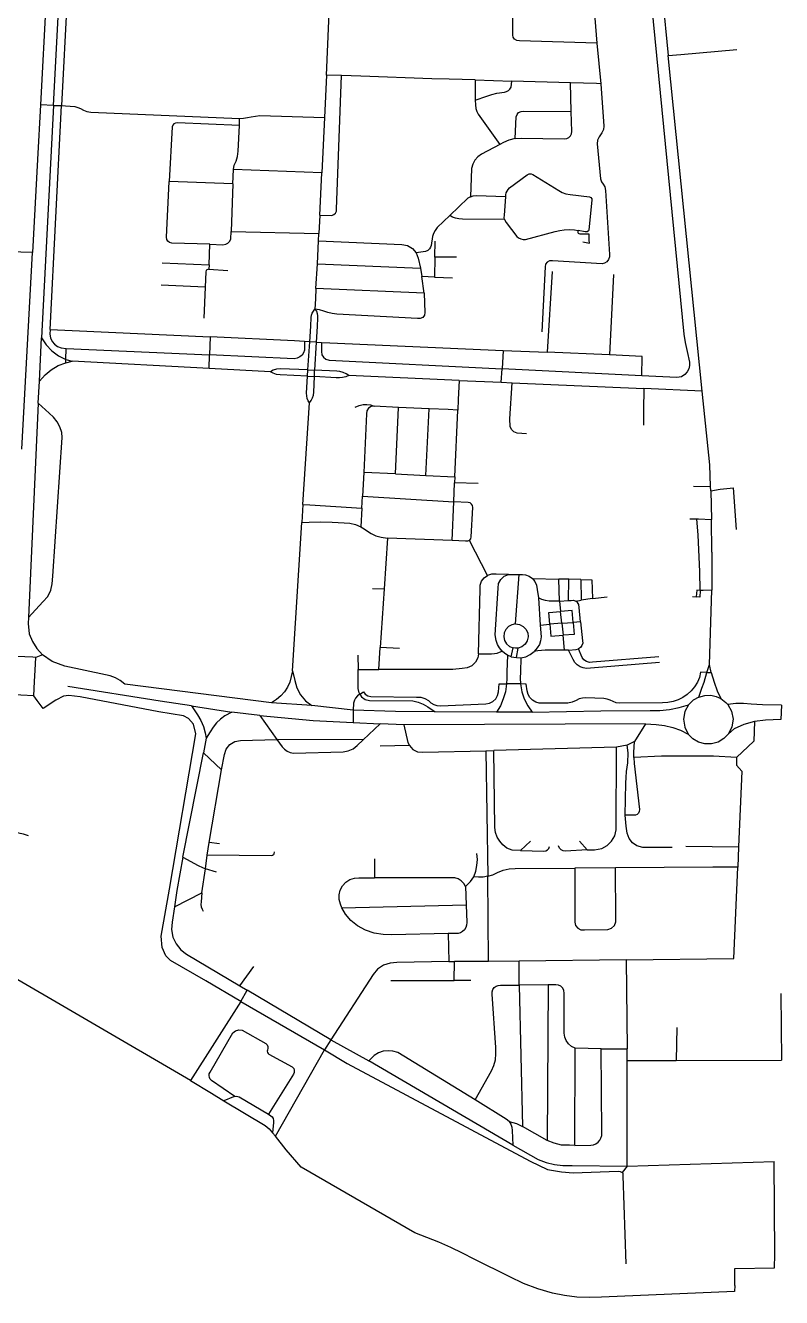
# Model space of a CAD drawing. Header units: metres. Extents: x 327752 to 330302, y 2791504 to 2794271.
# Drawn here: x 329762 to 330269, y 2791585 to 2792438 of the extents above; entities that cross this region are included whole.
import ezdxf

# ---------------------------------------------------------------- set-up
doc = ezdxf.new("R2010")
doc.units = ezdxf.units.M

msp = doc.modelspace()

# ---------------------------------------------------------------- linework, layer by layer
for p, q in [((329793.25, 2792512.31), (329786.19, 2792383.79)), ((329780.99, 2792383.92), (329787.46, 2792509.58)), ((329963.88, 2792404.3), (329967.89, 2792502.32)), ((330140.7, 2792476.62), (330145.12, 2792425.69)), ((330188.23, 2792463.48), (330192.77, 2792417.41)), ((329776.26, 2792459.44), (329772.25, 2792384.38)), ((330145.12, 2792425.69), (330147.66, 2792398.48)), ((330215.62, 2792192.45), (330192.77, 2792417.41)), ((329963.88, 2792404.3), (329962.48, 2792375.9)), ((329973.82, 2792403.96), (329963.88, 2792404.3)), ((330063.5, 2792400.98), (330063.6, 2792387.51)), ((330063.5, 2792400.98), (330088, 2792400.26)), ((330127.31, 2792399.09), (330088, 2792400.26)), ((330127.78, 2792379.79), (330127.31, 2792399.09)), ((329780.99, 2792383.92), (329772.25, 2792384.38)), ((329780.99, 2792383.92), (329772.95, 2792228.06)), ((329778.64, 2792233.74), (329786.19, 2792383.79)), ((329780.99, 2792383.92), (329786.19, 2792383.79)), ((329962.48, 2792375.9), (329960.8, 2792338.68)), ((329905.49, 2792370.54), (329905.68, 2792375.24)), ((329901.04, 2792331.34), (329901.49, 2792341.07)), ((329960.8, 2792338.68), (329901.49, 2792341.07)), ((329959.51, 2792310.44), (329960.8, 2792338.68)), ((329901.04, 2792331.34), (329858.5, 2792332.98)), ((329901.04, 2792331.34), (329900.1, 2792299.39)), ((329959.51, 2792310.44), (329958.84, 2792298.07)), ((329900.1, 2792299.39), (329958.84, 2792298.07)), ((329885.23, 2792276.98), (329885.69, 2792290.83)), ((329957.75, 2792277.84), (329958.58, 2792293.2)), ((329958.58, 2792293.2), (329958.84, 2792298.07)), ((330036.42, 2792282.22), (330036.59, 2792292.98)), ((329766.88, 2792285.35), (329686.3, 2792287.89)), ((329759.77, 2792153.4), (329766.88, 2792285.35)), ((330036.42, 2792282.22), (330036.28, 2792268.8)), ((330051.05, 2792282.15), (330036.42, 2792282.22)), ((329853.74, 2792278.46), (329885.23, 2792276.98)), ((329885.23, 2792276.98), (329885.13, 2792274.06)), ((329885.13, 2792274.06), (329897.77, 2792273.35)), ((329956.73, 2792261.19), (329957.75, 2792277.84)), ((329957.75, 2792277.84), (330026.92, 2792274.89)), ((330026.92, 2792274.89), (330027.76, 2792269.19)), ((330029.42, 2792258), (330027.76, 2792269.19)), ((330036.28, 2792268.8), (330027.76, 2792269.19)), ((330036.28, 2792268.8), (330048.24, 2792268.24)), ((330115.04, 2792272.64), (330111.68, 2792218.49)), ((330156.24, 2792270.51), (330153.5, 2792216.68)), ((329882.61, 2792262.16), (329852.99, 2792263.46)), ((329882.61, 2792262.16), (329881.63, 2792241.41)), ((330029.42, 2792258), (329956.73, 2792261.19)), ((329771.46, 2792199.1), (329772.95, 2792228.06)), ((329886, 2792228.74), (329885.52, 2792216.66)), ((329952.66, 2792225.55), (329949.14, 2792225.74)), ((329951.26, 2792206.6), (329952.66, 2792225.55)), ((329956.92, 2792225.26), (329952.66, 2792225.55)), ((329956.92, 2792225.26), (329955.84, 2792206.41)), ((329956.92, 2792225.26), (329960.52, 2792225.07)), ((329789.3, 2792213.68), (329789.49, 2792221.08)), ((329789.49, 2792221.08), (329885.52, 2792216.66)), ((329885.16, 2792207.6), (329885.52, 2792216.66)), ((330082.31, 2792219.66), (330081.56, 2792207.29)), ((330082.31, 2792219.66), (330111.68, 2792218.49)), ((330153.5, 2792216.68), (330111.68, 2792218.49)), ((329789.17, 2792211.45), (329789.3, 2792213.68)), ((329789.17, 2792211.45), (329793.44, 2792212.42)), ((329789.3, 2792213.68), (329793.44, 2792212.42)), ((329885.16, 2792207.6), (329793.44, 2792212.42)), ((329926.37, 2792205.4), (329885.16, 2792207.6)), ((329951.11, 2792202.39), (329951.26, 2792206.6)), ((329951.26, 2792206.6), (329955.84, 2792206.41)), ((329955.76, 2792202.15), (329955.84, 2792206.41)), ((330081.02, 2792198.38), (330081.56, 2792207.29)), ((330175.08, 2792202.64), (330081.56, 2792207.29)), ((329770.7, 2792184.29), (329771.46, 2792199.1)), ((329951.11, 2792202.39), (329955.76, 2792202.15)), ((330052.83, 2792199.62), (329978.76, 2792202.89)), ((330052.83, 2792199.62), (330081.02, 2792198.38)), ((330081.02, 2792198.38), (330088.19, 2792198.06)), ((330088.19, 2792198.06), (330176.56, 2792194.17)), ((330215.62, 2792192.45), (330176.56, 2792194.17)), ((329770.7, 2792184.29), (329764.27, 2792040.57)), ((329947.92, 2792116.43), (329952.44, 2792184.54)), ((330012.23, 2792181.52), (329995.82, 2792182.27)), ((330010.05, 2792136.87), (330012.23, 2792181.52)), ((330032.58, 2792180.59), (330012.23, 2792181.52)), ((330030.41, 2792135.95), (330032.58, 2792180.59)), ((330049.93, 2792135.06), (330051.9, 2792179.7)), ((329988.78, 2792137.82), (329988.01, 2792122.04)), ((330010.05, 2792136.87), (329988.78, 2792137.82)), ((330010.05, 2792136.87), (330030.41, 2792135.95)), ((330030.41, 2792135.95), (330049.93, 2792135.06)), ((330049.18, 2792118.25), (330049.75, 2792131.01)), ((330049.93, 2792135.06), (330049.75, 2792131.01)), ((330065.56, 2792130.41), (330049.75, 2792131.01)), ((330209.7, 2792128.71), (330221.26, 2792128.37)), ((329987.62, 2792113.94), (329988.01, 2792122.04)), ((329988.01, 2792122.04), (330049.18, 2792118.25)), ((330221.36, 2792125.67), (330221.26, 2792128.37)), ((330221.36, 2792125.67), (330221.88, 2792106.25)), ((330238.68, 2792099.75), (330236.66, 2792127.61)), ((329947.92, 2792116.43), (329947.42, 2792104.3)), ((329987.62, 2792113.94), (329986.97, 2792101.49)), ((330048.09, 2792092.22), (330049.18, 2792118.25)), ((329941.14, 2792004.88), (329947.42, 2792104.3)), ((330207.36, 2792106.86), (330212.08, 2792106.73)), ((330222.14, 2792084.53), (330221.88, 2792106.25)), ((330004.73, 2792093.84), (330002.55, 2792059.8)), ((330048.09, 2792092.22), (330004.73, 2792093.84)), ((330071.84, 2792068.86), (330059.59, 2792092.39)), ((330222.14, 2792084.53), (330222.01, 2792058.94)), ((330085.89, 2792069.44), (330093.04, 2792069.42)), ((330090.55, 2792036.32), (330093.04, 2792069.42)), ((330101.88, 2792066.85), (330119.62, 2792066.45)), ((330119.98, 2792051.65), (330119.62, 2792066.45)), ((330126.24, 2792066.3), (330119.62, 2792066.45)), ((330126.08, 2792052.05), (330126.24, 2792066.3)), ((330134.28, 2792066.12), (330126.24, 2792066.3)), ((330134.28, 2792066.12), (330134.49, 2792052.31)), ((329994.66, 2792060.13), (330002.55, 2792059.8)), ((330002.55, 2792059.8), (329999.92, 2792020.46)), ((330105.93, 2792053.8), (330107.12, 2792035.63)), ((330119.98, 2792051.65), (330126.08, 2792052.05)), ((330130.92, 2792051.68), (330134.49, 2792052.31)), ((330142.11, 2792053.37), (330134.49, 2792052.31)), ((330142.11, 2792053.37), (330151.93, 2792054.56)), ((330209.2, 2792054.68), (330211.65, 2792054.51)), ((330220.51, 2792009.1), (330222.01, 2792058.94)), ((330119.98, 2792051.65), (330120.75, 2792044.67)), ((330121.63, 2792036.8), (330120.75, 2792044.67)), ((330107.12, 2792035.63), (330113.58, 2792036.14)), ((330121.63, 2792036.8), (330113.58, 2792036.14)), ((330121.63, 2792036.8), (330129.16, 2792037.4)), ((330121.63, 2792036.8), (330122.57, 2792028.76)), ((330134.14, 2792037.8), (330129.16, 2792037.4)), ((330123.29, 2792018.88), (330122.57, 2792028.76)), ((329998.92, 2792005.8), (329999.92, 2792020.46)), ((330012.82, 2792019.79), (329999.92, 2792020.46)), ((330087.56, 2792014.41), (330088.85, 2792020.3)), ((330091.08, 2792013.75), (330092.22, 2792020.18)), ((330126, 2792018.88), (330123.29, 2792018.88)), ((329773.56, 2792015.72), (329769.04, 2792013.96)), ((329984.81, 2792015.5), (329985.1, 2792005.79)), ((330087.56, 2792014.41), (330085.15, 2792015.41)), ((330087.56, 2792014.41), (330091.08, 2792013.75)), ((330091.08, 2792013.75), (330094.15, 2792013.66)), ((329985.1, 2792005.79), (329998.92, 2792005.8)), ((330218.64, 2792003.83), (330220.51, 2792009.1)), ((330218.64, 2792003.83), (330221.74, 2792003.69)), ((330221.74, 2792003.69), (330220.51, 2792009.1)), ((330093.87, 2791996.12), (330084.53, 2791996.21)), ((329873.45, 2791981.52), (329900.45, 2791977.12)), ((329919.15, 2791975), (329900.45, 2791977.12)), ((329954.07, 2791981.59), (329926.95, 2791983.41)), ((329981.79, 2791978.66), (329954.07, 2791981.59)), ((329981.79, 2791978.66), (329981.75, 2791970.3)), ((330077.9, 2791977.17), (330036.63, 2791977.52)), ((330101.69, 2791977.28), (330077.9, 2791977.17)), ((330268.72, 2791981.84), (330255.99, 2791982.19)), ((330268.72, 2791981.84), (330268.43, 2791972.35)), ((329919.15, 2791975), (329930.68, 2791958.9)), ((329981.75, 2791970.3), (329999.87, 2791969.46)), ((329988.55, 2791958.7), (329999.87, 2791969.46)), ((330015.97, 2791968.81), (329999.87, 2791969.46)), ((330177.56, 2791969.29), (330015.97, 2791968.81)), ((330177.56, 2791969.29), (330170.25, 2791957.63)), ((330250.64, 2791970.91), (330250.26, 2791957.81)), ((329883.23, 2791959.82), (329881.41, 2791949.97)), ((329988.55, 2791958.7), (329930.68, 2791958.9)), ((329867.49, 2791879.98), (329881.41, 2791949.97)), ((329893.62, 2791938.64), (329881.41, 2791949.97)), ((330019.46, 2791954.8), (329999.91, 2791954.37)), ((330070.63, 2791951.39), (330076.05, 2791951.54)), ((330070.63, 2791951.39), (330072.08, 2791867.17)), ((330158.25, 2791953.67), (330076.05, 2791951.54)), ((330165.35, 2791955.07), (330158.25, 2791953.67)), ((330170.25, 2791957.63), (330165.35, 2791955.07)), ((330250.26, 2791957.81), (330238.56, 2791946.91)), ((329885.21, 2791889.87), (329893.62, 2791938.64)), ((329883.97, 2791881.39), (329885.21, 2791889.87)), ((329892.25, 2791888.9), (329885.21, 2791889.87)), ((330093.82, 2791884.41), (330100.48, 2791890.64)), ((330133.41, 2791890.66), (330138.51, 2791884.87)), ((329882.71, 2791872.26), (329883.97, 2791881.39)), ((330204.73, 2791887.5), (330240.02, 2791887.05)), ((330240.02, 2791887.05), (330239.44, 2791873.21)), ((329996.03, 2791878.98), (329995.94, 2791866.18)), ((330157.6, 2791872.88), (330130.29, 2791872.73)), ((330236.91, 2791812.13), (330239.44, 2791873.21)), ((329880.27, 2791856.18), (329882.71, 2791872.26)), ((329890.23, 2791870.04), (329882.71, 2791872.26)), ((330072.49, 2791810.18), (330072.08, 2791867.17)), ((329861.98, 2791846.65), (329880.27, 2791856.18)), ((330056.94, 2791860.25), (330057.43, 2791848.11)), ((329974.24, 2791845.96), (330057.43, 2791848.11)), ((330045.42, 2791828.83), (330045.88, 2791809.98)), ((329905.83, 2791793.76), (329915.15, 2791806.77)), ((330045.88, 2791809.98), (330049.64, 2791810.01)), ((330049.42, 2791797.32), (330049.64, 2791810.01)), ((330072.49, 2791810.18), (330049.64, 2791810.01)), ((330092.89, 2791810.32), (330072.49, 2791810.18)), ((330092.88, 2791794.29), (330092.89, 2791810.32)), ((330164.79, 2791811.19), (330092.89, 2791810.32)), ((330164.79, 2791811.19), (330236.91, 2791812.13)), ((330164.79, 2791811.19), (330165.24, 2791751.6)), ((330006.98, 2791797.32), (330049.42, 2791797.32)), ((330060.7, 2791797.31), (330049.42, 2791797.32)), ((329905.83, 2791793.76), (329910.62, 2791790.92)), ((329906.44, 2791783.29), (329910.62, 2791790.92)), ((329966.7, 2791757.55), (329910.62, 2791790.92)), ((330112.39, 2791794.47), (330092.88, 2791794.29)), ((330092.88, 2791794.29), (330095.17, 2791699.45)), ((330112.39, 2791794.47), (330111.8, 2791690.17)), ((330268.43, 2791788.66), (330268.8, 2791743.92)), ((329906.44, 2791783.29), (329872.64, 2791730.41)), ((329906.44, 2791783.29), (329962.46, 2791750.88)), ((330198.68, 2791765.75), (330198.13, 2791743.74)), ((329966.7, 2791757.55), (329962.46, 2791750.88)), ((329966.7, 2791757.55), (329992.29, 2791743.5)), ((329929.59, 2791692.89), (329962.46, 2791750.88)), ((330130.38, 2791686.66), (330130.47, 2791751.91)), ((330147.89, 2791751.59), (330130.47, 2791751.91)), ((330147.89, 2791751.59), (330165.24, 2791751.6)), ((330165.31, 2791743.65), (330165.24, 2791751.6)), ((330088.74, 2791686.93), (329992.29, 2791743.5)), ((330165.31, 2791743.65), (330198.13, 2791743.74)), ((330165.34, 2791672.93), (330165.31, 2791743.65)), ((330198.13, 2791743.74), (330268.8, 2791743.92)), ((329927.72, 2791695.18), (329929.59, 2791692.89)), ((330111.8, 2791690.17), (330095.17, 2791699.45)), ((330165.34, 2791672.93), (330162.03, 2791668.61)), ((330165.34, 2791672.93), (330263.77, 2791675.92))]:
    msp.add_line(p, q)
for points in [[(330179.63, 2792478.36), (330179.46, 2792476.45), (330179.46, 2792474.53), (330203.3, 2792230.64), (330204.24, 2792225.06), (330205.65, 2792219.03), (330207.12, 2792211.82), (330207.15, 2792209.53), (330206.63, 2792207.28), (330205.57, 2792205.25), (330204.04, 2792203.53), (330201.69, 2792202.02), (330198.55, 2792201.47), (330175.08, 2792202.64)], [(330145.12, 2792425.69), (330093.14, 2792427.19), (330091.34, 2792427.4), (330089.85, 2792428.37), (330089.06, 2792429.59), (330088.78, 2792431), (330089.02, 2792461.78)], [(330192.77, 2792417.41), (330201.27, 2792418.14), (330238.73, 2792421.47)], [(329959.51, 2792310.44), (329967.47, 2792310.23), (329968.83, 2792310.74), (329969.91, 2792311.72), (329970.54, 2792313.02), (329970.65, 2792314.47), (329973.82, 2792403.96)], [(330063.5, 2792400.98), (330046.12, 2792401.49), (330034.54, 2792401.81), (329986.83, 2792403.5), (329973.82, 2792403.96)], [(330063.6, 2792387.51), (330071.39, 2792390.11), (330074.7, 2792391.29), (330078.11, 2792392.17), (330083.11, 2792392.85), (330084.54, 2792393.15), (330085.8, 2792393.85), (330086.83, 2792394.88), (330087.52, 2792396.15), (330088, 2792400.26)], [(330147.66, 2792398.48), (330149.8, 2792369.95), (330149.48, 2792367.88), (330148.33, 2792365.46), (330146.53, 2792362.97), (330145.55, 2792360.56), (330145.31, 2792358.09), (330147.41, 2792334.76), (330148.13, 2792332.7), (330149.33, 2792331.03), (330150.32, 2792329.28), (330150.74, 2792326.84), (330153.54, 2792284.06), (330153.48, 2792282.43), (330152.92, 2792280.61), (330151.75, 2792279.1), (330150.24, 2792278.14), (330148.49, 2792277.73), (330115.23, 2792279.7), (330113.4, 2792279.74), (330111.75, 2792278.93), (330110.68, 2792277.53), (330110.36, 2792275.79), (330108.26, 2792232.21)], [(330147.66, 2792398.48), (330144.87, 2792398.56), (330127.31, 2792399.09)], [(329772.25, 2792384.38), (329770.24, 2792347.66), (329766.88, 2792285.35)], [(330063.6, 2792387.51), (330063.62, 2792384.29), (330063.99, 2792381.8), (330064.61, 2792379.82), (330065.49, 2792377.95), (330080.02, 2792357.73)], [(329786.19, 2792383.79), (329789.06, 2792383.71), (329795.16, 2792383.13), (329797.18, 2792382.57), (329799.09, 2792381.78), (329800.97, 2792380.7), (329803.32, 2792379.79), (329805.88, 2792379.3), (329905.68, 2792375.24)], [(329905.68, 2792375.24), (329908.18, 2792375.43), (329910.93, 2792375.78), (329913.42, 2792376.33), (329916.4, 2792376.8), (329919.28, 2792377.07), (329962.48, 2792375.9)], [(330090.36, 2792361.72), (330090.95, 2792376.36), (330091.53, 2792377.87), (330092.6, 2792379.08), (330094.23, 2792379.92), (330096.06, 2792380.05), (330127.78, 2792379.79)], [(330090.36, 2792361.72), (330094.36, 2792361.86), (330123.45, 2792361.44), (330124.92, 2792361.71), (330126.23, 2792362.41), (330127.27, 2792363.47), (330127.98, 2792364.9), (330128.18, 2792366.48), (330127.78, 2792379.79)], [(329905.49, 2792370.54), (329863.99, 2792372.22), (329862.77, 2792372.1), (329861.68, 2792371.57), (329860.84, 2792370.72), (329860.37, 2792369.63), (329858.5, 2792332.98)], [(329901.49, 2792341.07), (329902.04, 2792343.79), (329903.28, 2792346.6), (329904.27, 2792349.6), (329904.79, 2792353.23), (329905.49, 2792370.54)], [(330090.36, 2792361.72), (330086.15, 2792360.69), (330082.58, 2792359.07), (330080.02, 2792357.73)], [(330080.02, 2792357.73), (330067.66, 2792351.25), (330065.29, 2792349.49), (330063.36, 2792347.27), (330061.91, 2792344.58), (330061.12, 2792341.66), (330060.33, 2792322.7)], [(330083.97, 2792322.95), (330084.04, 2792323.97), (330084.34, 2792325.29), (330084.88, 2792326.54), (330085.64, 2792327.65), (330086.6, 2792328.6), (330098.37, 2792337.42), (330099.69, 2792337.98), (330101.04, 2792338), (330102.22, 2792337.58), (330119.55, 2792326.91), (330121.85, 2792325.56), (330124.36, 2792324.63), (330127.12, 2792324.17), (330140.05, 2792322.63), (330141.01, 2792322.22), (330141.57, 2792321.41), (330141.63, 2792320.52), (330139.72, 2792300.62), (330139.35, 2792299.81), (330138.47, 2792299.21), (330137.27, 2792299.24), (330132.62, 2792300.04)], [(329885.69, 2792290.83), (329860.2, 2792291.63), (329858.71, 2792291.97), (329857.51, 2792292.88), (329856.82, 2792294.11), (329856.66, 2792295.51), (329858.5, 2792332.98)], [(330060.33, 2792322.7), (330058.51, 2792321.66), (330046.49, 2792310.1)], [(330060.33, 2792322.7), (330062.25, 2792323.32), (330064.27, 2792323.54), (330083.97, 2792322.95)], [(330083.22, 2792307.45), (330083.01, 2792308.8), (330083.09, 2792310.16), (330083.97, 2792322.95)], [(330046.49, 2792310.1), (330038.09, 2792302.03), (330036.61, 2792299.97), (330035.64, 2792298.09), (330034.94, 2792296.09), (330033.92, 2792289.96), (330033.55, 2792288.84), (330032.95, 2792287.85), (330031.73, 2792286.74), (330030.22, 2792286.07), (330024.03, 2792285.19)], [(330083.22, 2792307.45), (330054.98, 2792307.63), (330052.58, 2792307.79), (330050.23, 2792308.33), (330048.3, 2792309.08), (330046.49, 2792310.1)], [(329885.69, 2792290.83), (329894.44, 2792290.56), (329896.32, 2792290.84), (329897.86, 2792291.68), (329899.04, 2792292.96), (329899.76, 2792294.6), (329900.1, 2792299.39)], [(330083.22, 2792307.45), (330084.18, 2792305.39), (330091.32, 2792295.98), (330092.62, 2792295.12), (330094.04, 2792294.51), (330095.59, 2792294.14), (330097.18, 2792294.07), (330117.07, 2792299.36), (330120.12, 2792300.16), (330123.23, 2792300.62), (330126.68, 2792300.75), (330130.12, 2792300.47), (330132.62, 2792300.04)], [(330135.57, 2792292.41), (330140.02, 2792291.58), (330139.92, 2792293.49), (330139.9, 2792293.94), (330139.81, 2792297.64), (330133.85, 2792297.71), (330133.22, 2792297.78), (330132.8, 2792298.04), (330132.54, 2792298.41), (330132.44, 2792298.77), (330132.62, 2792300.04)], [(329958.58, 2792293.2), (330014.39, 2792290.65), (330018.15, 2792289.92), (330021.47, 2792288.04), (330024.03, 2792285.19)], [(330024.03, 2792285.19), (330025.28, 2792281.63), (330026.92, 2792274.89)], [(329885.13, 2792274.06), (329884.36, 2792274.04), (329883.69, 2792273.8), (329883.19, 2792273.21), (329883.09, 2792272.43), (329882.61, 2792262.16)], [(329956.73, 2792261.19), (329956.48, 2792254.22), (329956.11, 2792247.45)], [(330029.42, 2792258), (330029.84, 2792245.1), (330029.54, 2792243.29), (330028.4, 2792241.85), (330026.72, 2792241.04), (330024.86, 2792241.05), (329970.88, 2792243.99), (329967.59, 2792244.46), (329964.71, 2792245.17), (329962.03, 2792246.09), (329959.08, 2792246.88), (329956.11, 2792247.45)], [(329952.66, 2792225.55), (329953.28, 2792235.94), (329953.61, 2792241.69), (329953.85, 2792243.23), (329954.36, 2792244.72), (329955.08, 2792246.11), (329956.11, 2792247.45)], [(329956.11, 2792247.45), (329957.09, 2792246.04), (329957.65, 2792244.52), (329957.87, 2792242.91), (329957.87, 2792241.45), (329957.54, 2792235.75), (329956.92, 2792225.26)], [(329778.64, 2792233.74), (329778.52, 2792230.57), (329778.93, 2792228.07), (329779.96, 2792225.76), (329781.56, 2792223.78), (329783.62, 2792222.29), (329786.01, 2792221.39), (329789.49, 2792221.08)], [(329778.64, 2792233.74), (329793.4, 2792233.08), (329886, 2792228.74)], [(329772.95, 2792228.06), (329776.09, 2792223.43), (329779.87, 2792219.4), (329784.34, 2792216.12), (329789.3, 2792213.68)], [(329949.14, 2792225.74), (329949.19, 2792219.83), (329948.53, 2792218.1), (329947.48, 2792216.59), (329946.1, 2792215.36), (329944.28, 2792214.44), (329942.29, 2792214.04), (329885.52, 2792216.66)], [(329949.14, 2792225.74), (329942.53, 2792226.09), (329886, 2792228.74)], [(329960.52, 2792225.07), (329960.43, 2792218.92), (329960.83, 2792216.84), (329961.91, 2792215.06), (329963.49, 2792213.79), (329965.76, 2792213.06), (330081.56, 2792207.29)], [(329960.52, 2792225.07), (329966.08, 2792224.78), (330082.31, 2792219.66)], [(330175.08, 2792202.64), (330175.3, 2792215.67), (330153.5, 2792216.68)], [(329771.46, 2792199.1), (329775.34, 2792203.22), (329779.46, 2792206.72), (329784.11, 2792209.5), (329789.17, 2792211.45)], [(329951.26, 2792206.6), (329933.05, 2792207.35), (329930.34, 2792207.21), (329928.18, 2792206.5), (329926.37, 2792205.4)], [(329951.11, 2792202.39), (329932.9, 2792203.36), (329930.28, 2792203.65), (329928.04, 2792204.42), (329926.37, 2792205.4)], [(329978.76, 2792202.89), (329976.97, 2792204.02), (329974.99, 2792204.93), (329972.88, 2792205.54), (329970.7, 2792205.81), (329955.84, 2792206.41)], [(329952.44, 2792184.54), (329951.59, 2792185.95), (329951, 2792187.46), (329950.62, 2792189.19), (329950.52, 2792191.04), (329951.11, 2792202.39)], [(329952.44, 2792184.54), (329953.66, 2792186.08), (329954.59, 2792187.82), (329955.17, 2792189.69), (329955.38, 2792191.64), (329955.76, 2792202.15)], [(329978.76, 2792202.89), (329976.76, 2792202.05), (329974.66, 2792201.53), (329972.5, 2792201.36), (329970.35, 2792201.38), (329955.76, 2792202.15)], [(330052.83, 2792199.62), (330052.21, 2792186.87), (330051.9, 2792179.7)], [(330097.79, 2792163.85), (330091.57, 2792164.2), (330089.44, 2792165.05), (330087.83, 2792166.66), (330086.97, 2792168.77), (330086.72, 2792173.87), (330088.19, 2792198.06)], [(330176.56, 2792194.17), (330176.35, 2792179.6), (330176.25, 2792169.53)], [(330221.26, 2792128.37), (330220.65, 2792142.91), (330215.62, 2792192.45)], [(329764.27, 2792040.57), (329773.81, 2792051.06), (329777.12, 2792054.83), (329779.15, 2792059.07), (329780.03, 2792063.23), (329780.52, 2792068.33), (329786.8, 2792161.41), (329786.46, 2792164.73), (329785.21, 2792168.43), (329783.34, 2792171.87), (329780.9, 2792174.93), (329777.98, 2792177.55), (329770.7, 2792184.29)], [(329983.17, 2792181.71), (329985.72, 2792182.85), (329988.46, 2792183.46), (329990.97, 2792183.51), (329993.45, 2792183.11), (329995.82, 2792182.27)], [(329995.82, 2792182.27), (329993.8, 2792182.01), (329992.07, 2792180.91), (329990.97, 2792179.2), (329990.71, 2792177.19), (329988.78, 2792137.82)], [(330051.9, 2792179.7), (330045.31, 2792180.05), (330032.58, 2792180.59)], [(330221.36, 2792125.67), (330227.75, 2792126.67), (330236.66, 2792127.61)], [(329947.92, 2792116.43), (329952.71, 2792116.13), (329987.62, 2792113.94)], [(330059.59, 2792092.39), (330060.49, 2792093.41), (330060.9, 2792094.71), (330061.91, 2792114.36), (330061.76, 2792115.63), (330061.09, 2792116.72), (330060.04, 2792117.44), (330058.77, 2792117.67), (330049.18, 2792118.25)], [(329947.42, 2792104.3), (329952.21, 2792104.56), (329959.6, 2792104.72), (329967.68, 2792104.5), (329975.72, 2792104.12), (329979.42, 2792103.88), (329983.3, 2792103.01), (329986.97, 2792101.49)], [(330212.08, 2792106.73), (330213.15, 2792106.7), (330221.88, 2792106.25)], [(330214.18, 2792058.81), (330214.14, 2792071.43), (330212.82, 2792095.9), (330212.08, 2792106.73)], [(329986.97, 2792101.49), (329989.21, 2792100.15), (329991.28, 2792098.58), (329993.7, 2792096.97), (329996.91, 2792095.37), (330000.45, 2792094.46), (330004.73, 2792093.84)], [(330059.59, 2792092.39), (330058.34, 2792091.82), (330056.97, 2792091.79), (330048.09, 2792092.22)], [(330065.8, 2792016.32), (330066.86, 2792059.57), (330066.91, 2792062.37), (330067.83, 2792065.02), (330069.53, 2792067.26), (330071.84, 2792068.86)], [(330085.89, 2792069.44), (330077.48, 2792069.78), (330074.53, 2792069.69), (330071.84, 2792068.86)], [(330081.52, 2792018.21), (330079.85, 2792020.27), (330078.5, 2792022.47), (330077.54, 2792025.23), (330076.9, 2792028.94), (330078.81, 2792060.34), (330079.21, 2792063.44), (330080.65, 2792066.2), (330082.99, 2792068.29), (330085.89, 2792069.44)], [(330093.04, 2792069.42), (330095.2, 2792069.41), (330097.27, 2792069.18), (330099.73, 2792068.28), (330101.88, 2792066.85)], [(330101.88, 2792066.85), (330103.57, 2792064.78), (330104.68, 2792062.42), (330105.07, 2792059.46), (330105.93, 2792053.8)], [(330134.28, 2792066.12), (330141.77, 2792065.95), (330142.11, 2792053.37)], [(330119.98, 2792051.65), (330115.56, 2792051.64), (330113.08, 2792051.7), (330110.6, 2792052.08), (330108.21, 2792052.78), (330105.93, 2792053.8)], [(330126.08, 2792052.05), (330127.8, 2792052.12), (330129.41, 2792052.19), (330130.92, 2792051.68)], [(330214.18, 2792058.81), (330211.95, 2792058.96), (330211.65, 2792054.51)], [(330214.18, 2792058.81), (330213.99, 2792054.36), (330211.65, 2792054.51)], [(330222.01, 2792058.94), (330216.17, 2792058.67), (330214.18, 2792058.81)], [(330113.58, 2792036.14), (330112.92, 2792044.03), (330120.75, 2792044.67)], [(330129.16, 2792037.4), (330128.5, 2792045.31), (330120.75, 2792044.67)], [(330134.14, 2792037.8), (330133.26, 2792047.37), (330132.96, 2792049.29), (330132.16, 2792050.67), (330130.92, 2792051.68)], [(329764.27, 2792040.57), (329763.89, 2792036.65), (329764.67, 2792029.76), (329766.76, 2792024.57), (329769.77, 2792019.85), (329773.56, 2792015.72)], [(330090.55, 2792036.32), (330088, 2792035.82), (330085.74, 2792034.57), (330083.98, 2792032.67), (330082.92, 2792030.31), (330082.65, 2792027.75), (330083.2, 2792025.23), (330084.51, 2792023), (330086.46, 2792021.31), (330088.85, 2792020.3)], [(330090.55, 2792036.32), (330093.23, 2792035.96), (330095.65, 2792034.74), (330097.54, 2792032.8), (330098.69, 2792030.36), (330098.97, 2792027.66), (330098.35, 2792025.03), (330096.9, 2792022.76), (330094.78, 2792021.08), (330092.22, 2792020.18)], [(330107.12, 2792035.63), (330107.65, 2792027.64), (330107.36, 2792025.04), (330106.5, 2792022.58), (330105.02, 2792020.42), (330102.97, 2792017.89)], [(330113.58, 2792036.14), (330114.25, 2792028.08), (330122.57, 2792028.76)], [(330129.16, 2792037.4), (330129.83, 2792029.36), (330122.57, 2792028.76)], [(330134.14, 2792037.8), (330135.47, 2792025.07), (330135.54, 2792023.45), (330135.07, 2792021.9), (330134.13, 2792020.59), (330132.81, 2792019.65)], [(330065.8, 2792016.32), (330074.52, 2792016.34), (330076.35, 2792016.46), (330078.14, 2792016.81), (330079.88, 2792017.4), (330081.52, 2792018.21)], [(330085.15, 2792015.41), (330083.44, 2792016.59), (330081.52, 2792018.21)], [(330092.22, 2792020.18), (330090.52, 2792020.06), (330088.85, 2792020.3)], [(330094.15, 2792013.66), (330097.38, 2792014.4), (330100.36, 2792015.84), (330102.97, 2792017.89)], [(330123.29, 2792018.88), (330112.97, 2792018.85), (330110.44, 2792018.75), (330107.91, 2792018.56), (330105.4, 2792018.29), (330102.97, 2792017.89)], [(330126, 2792018.88), (330131.08, 2792019.17), (330132.81, 2792019.65)], [(330186.97, 2792010.54), (330140.87, 2792006.62), (330138.18, 2792006.54), (330135.92, 2792006.84), (330133.79, 2792007.64), (330131.9, 2792008.91), (330130.34, 2792010.56), (330129.22, 2792012.54), (330126, 2792018.88)], [(330186.46, 2792014.21), (330142.11, 2792010.69), (330140.05, 2792010.61), (330138.06, 2792011.17), (330136.35, 2792012.32), (330135.09, 2792013.94), (330132.81, 2792019.65)], [(329769.04, 2792013.96), (329767.13, 2792014.06), (329761.69, 2792014.33), (329752.29, 2792014.81)], [(329767.74, 2791988.18), (329768.21, 2791997.67), (329768.61, 2792005.35), (329769.04, 2792013.96)], [(329926.95, 2791983.41), (329828.78, 2791996.07), (329825.52, 2791998.4), (329822.38, 2792000.29), (329818.93, 2792001.55), (329815.85, 2792002.25), (329788.58, 2792008.11), (329779.93, 2792011.08), (329773.56, 2792015.72)], [(330065.8, 2792016.32), (330065.3, 2792013.67), (330063.7, 2792010.7), (330061.26, 2792008.36), (330058.19, 2792006.92), (330054.82, 2792006.49), (330048.53, 2792005.84), (329998.92, 2792005.8)], [(330085.15, 2792015.41), (330084.63, 2792004.33), (330084.76, 2791999.88), (330084.53, 2791996.21)], [(330094.15, 2792013.66), (330093.82, 2792004.31), (330093.64, 2791999.97), (330093.87, 2791996.12)], [(329941.14, 2792004.88), (329939.3, 2791997.43), (329937.75, 2791994.03), (329935.7, 2791990.91), (329933.18, 2791988.13), (329930.26, 2791985.78), (329926.95, 2791983.41)], [(329941.14, 2792004.88), (329942.6, 2791998.5), (329943.99, 2791993.43), (329946.45, 2791988.78), (329949.87, 2791984.77), (329954.07, 2791981.59)], [(329986.27, 2791989.23), (329985.77, 2791990.08), (329985.18, 2791993.06), (329985.14, 2792004.38), (329985.1, 2792005.79)], [(330218.64, 2792003.83), (330214.51, 2792004.02), (330213.84, 2792000.47), (330212.41, 2791997.22), (330210.54, 2791994.18), (330208.26, 2791991.45), (330205.62, 2791989.05), (330202.67, 2791987.05), (330199.46, 2791985.47), (330196.07, 2791984.35), (330192.56, 2791983.71), (330188.98, 2791983.56), (330160.39, 2791983.31), (330158.04, 2791983.57), (330155.88, 2791984.27), (330153.94, 2791985.28), (330151.85, 2791986), (330149.69, 2791986.41), (330137.67, 2791986.85), (330135.45, 2791986.63), (330133.28, 2791986.04), (330131.23, 2791985.11), (330128.46, 2791983.99), (330125.55, 2791983.33), (330122.56, 2791983.14), (330106.41, 2791983.26), (330104.04, 2791983.95), (330101.92, 2791985.21), (330100.18, 2791986.95), (330098.95, 2791989.08), (330098.28, 2791991.45), (330097.73, 2791996.08), (330093.87, 2791996.12)], [(330213.32, 2791987.34), (330215.39, 2791993.2), (330216.85, 2791997.41), (330218.64, 2792003.83)], [(330221.74, 2792003.69), (330223.55, 2791997.28), (330225.56, 2791991.5), (330228.15, 2791986.29)], [(329873.45, 2791981.52), (329852.48, 2791984.49), (329790.43, 2791994.41)], [(329986.27, 2791989.23), (329988.58, 2791990.88), (329989.84, 2791989.3), (329991.54, 2791988.21), (329993.5, 2791987.72), (330024.23, 2791987.3), (330027.02, 2791987.22), (330029.7, 2791986.47), (330032.12, 2791985.08), (330033.75, 2791983.48), (330035.71, 2791982.31), (330037.9, 2791981.63), (330040.18, 2791981.49), (330070.67, 2791982.85), (330073.15, 2791983.28), (330075.41, 2791984.39), (330077.25, 2791986.12), (330078.51, 2791988.29), (330079.08, 2791990.75), (330079.55, 2791996.25), (330084.53, 2791996.21)], [(330084.53, 2791996.21), (330083.71, 2791990.87), (330082.32, 2791986.09), (330080.38, 2791981.5), (330077.9, 2791977.17)], [(330093.87, 2791996.12), (330094.8, 2791990.93), (330096.44, 2791986.06), (330098.75, 2791981.49), (330101.69, 2791977.28)], [(329767.74, 2791988.18), (329759.14, 2791988.61), (329749.77, 2791989.08)], [(329906.44, 2791783.29), (329882.94, 2791797.01), (329859.42, 2791810.82), (329856.31, 2791813.83), (329853.67, 2791819.48), (329853.06, 2791826.96), (329858.61, 2791858.5), (329876.26, 2791962.68), (329874.82, 2791969.27), (329871.49, 2791972.92), (329868.1, 2791974.7), (329851.63, 2791977.36), (329798.9, 2791987.53), (329791.32, 2791988.44), (329787.56, 2791987.97), (329782.46, 2791985.32), (329773.9, 2791979.69), (329769.94, 2791984.92), (329767.74, 2791988.18)], [(329986.27, 2791989.23), (329984.63, 2791988.07), (329983.28, 2791986.57), (329982.55, 2791985.26), (329981.89, 2791983.23), (329981.79, 2791978.66)], [(329986.27, 2791989.23), (329987.32, 2791987.53), (329989.72, 2791985.75), (329992.63, 2791985.02), (330021.69, 2791984.72), (330025.27, 2791984), (330028.66, 2791982.66), (330031.76, 2791980.75), (330036.63, 2791977.52)], [(330213.32, 2791987.34), (330209.6, 2791985.19), (330206.56, 2791982.15)], [(330213.32, 2791987.34), (330217.29, 2791988.44), (330221.41, 2791988.53), (330224.9, 2791987.78), (330228.15, 2791986.29)], [(330228.15, 2791986.29), (330231.52, 2791983.65), (330232.86, 2791982.41)], [(329873.45, 2791981.52), (329877.4, 2791975.46), (329879.74, 2791971.7), (329881.5, 2791967.66), (329882.66, 2791963.4), (329883.23, 2791959.82)], [(329900.45, 2791977.12), (329895.8, 2791974.7), (329892.87, 2791972.5), (329890.22, 2791969.98), (329887.91, 2791967.15), (329885.97, 2791964.06), (329883.23, 2791959.82)], [(330036.63, 2791977.52), (330010, 2791977.63), (329981.79, 2791978.66)], [(330101.69, 2791977.28), (330147.77, 2791978.09), (330180.73, 2791978.28), (330187.27, 2791978.35), (330193.77, 2791979.04), (330200.19, 2791980.33), (330206.56, 2791982.15)], [(330206.56, 2791982.15), (330204.08, 2791977.55), (330203.18, 2791972.41), (330203.94, 2791967.24), (330206.25, 2791962.54)], [(330255.99, 2791982.19), (330248.54, 2791982.62), (330243.27, 2791983.06), (330238.13, 2791982.93), (330232.86, 2791982.41)], [(330232.86, 2791982.41), (330235.37, 2791977.77), (330236.29, 2791972.6), (330235.53, 2791967.39), (330233.17, 2791962.68)], [(329919.15, 2791975), (329955.04, 2791971.62), (329981.75, 2791970.3)], [(330019.46, 2791954.8), (330018.51, 2791956.8), (330015.97, 2791968.81)], [(330177.56, 2791969.29), (330184.88, 2791968.99), (330190.45, 2791968.32), (330195.91, 2791967), (330201.16, 2791965.05), (330206.25, 2791962.54)], [(330250.64, 2791970.91), (330243.48, 2791968.9), (330237.02, 2791966.08), (330233.17, 2791962.68)], [(330268.43, 2791972.35), (330258.09, 2791971.83), (330250.64, 2791970.91)], [(329893.62, 2791938.64), (329895.43, 2791948.73), (329896.59, 2791952.49), (329899.04, 2791955.58), (329902.45, 2791957.58), (329906.35, 2791958.22), (329930.68, 2791958.9)], [(329930.68, 2791958.9), (329934.23, 2791953.95), (329935.7, 2791952.31), (329937.49, 2791951.04), (329939.52, 2791950.18), (329941.69, 2791949.8), (329974.98, 2791950.69), (329978.46, 2791951.29), (329981.69, 2791952.7), (329984.47, 2791954.86), (329988.55, 2791958.7)], [(330233.17, 2791962.68), (330230.09, 2791959.46), (330226.27, 2791957.16), (330221.97, 2791955.96), (330217.5, 2791955.93), (330213.19, 2791957.09), (330209.35, 2791959.36), (330206.25, 2791962.54)], [(330019.46, 2791954.8), (330021.8, 2791952.26), (330024.89, 2791950.69), (330028.33, 2791950.31), (330070.63, 2791951.39)], [(330093.82, 2791884.41), (330088.34, 2791884.68), (330084.74, 2791886.13), (330082.13, 2791888.18), (330079.94, 2791890.67), (330078.25, 2791893.53), (330077.13, 2791896.64), (330076.61, 2791899.92), (330076.05, 2791951.54)], [(330138.51, 2791884.87), (330143.45, 2791884.99), (330148.27, 2791885.82), (330151.96, 2791887.77), (330154.95, 2791890.66), (330157.02, 2791894.25), (330158, 2791898.28), (330158.25, 2791953.67)], [(330164.05, 2791908.06), (330164.42, 2791929.71), (330164.57, 2791933.33), (330165, 2791937.46), (330165.73, 2791943.34), (330165.88, 2791945.5), (330165.96, 2791947.68), (330165.96, 2791949.85), (330165.35, 2791955.07)], [(330169.82, 2791946.81), (330169.86, 2791950.14), (330170.25, 2791957.63)], [(330169.82, 2791946.81), (330170.09, 2791942.9), (330173.51, 2791911.95), (330173.48, 2791910.72), (330172.98, 2791909.58), (330172.1, 2791908.72), (330170.97, 2791908.24), (330164.05, 2791908.06)], [(330238.56, 2791946.91), (330223.19, 2791947.74), (330188.4, 2791947.78), (330169.82, 2791946.81)], [(330238.56, 2791946.91), (330238.52, 2791941.74), (330242.11, 2791937.73), (330240.02, 2791887.05)], [(330195.56, 2791886.6), (330175.87, 2791886.57), (330171.81, 2791887.53), (330168.85, 2791889.7), (330166.65, 2791892.63), (330165.38, 2791896.05), (330164.74, 2791900.8), (330164.05, 2791908.06)], [(329764.28, 2791894.36), (329760.8, 2791895.5), (329758.64, 2791895.92), (329756.96, 2791896.29), (329754.9, 2791896.26)], [(329928.82, 2791883.57), (329928.67, 2791882.3), (329928.31, 2791881.58), (329927.66, 2791881.1), (329926.86, 2791880.96), (329883.97, 2791881.39)], [(330062.51, 2791866.85), (330063.88, 2791870.54), (330064.71, 2791874.45), (330064.97, 2791878.44), (330064.66, 2791882.42)], [(330093.82, 2791884.41), (330109.5, 2791883.98), (330110.8, 2791884.23), (330111.94, 2791884.9), (330112.79, 2791885.9), (330113.36, 2791887.11)], [(330138.51, 2791884.87), (330124.05, 2791884.02), (330122.55, 2791884.34), (330121.18, 2791885.01), (330120.03, 2791886.01), (330119.24, 2791887.52)], [(329867.49, 2791879.98), (329863.6, 2791857.61), (329861.98, 2791846.65)], [(329867.49, 2791879.98), (329877.88, 2791874.34), (329880.76, 2791873.03), (329882.71, 2791872.26)], [(330072.08, 2791867.17), (330075.4, 2791868.21), (330078.53, 2791869.7), (330082.25, 2791871.31), (330086.19, 2791872.26), (330090.23, 2791872.51), (330130.29, 2791872.73)], [(330130.29, 2791872.73), (330130.29, 2791836.5), (330130.78, 2791834.22), (330132.22, 2791832.37), (330134.32, 2791831.35), (330136.66, 2791831.32), (330152.35, 2791831.49), (330154.85, 2791832.41), (330156.78, 2791834.26), (330157.8, 2791836.7), (330157.75, 2791839.35), (330157.6, 2791872.88)], [(330239.44, 2791873.21), (330222.73, 2791873.23), (330157.6, 2791872.88)], [(329974.24, 2791845.96), (329973.36, 2791848.45), (329972.43, 2791851.56), (329972.33, 2791854.8), (329973.06, 2791857.96), (329974.57, 2791860.84), (329976.77, 2791863.24), (329979.5, 2791865.01), (329982.6, 2791866.02), (329985.61, 2791866.18), (329995.94, 2791866.18)], [(330056.94, 2791860.25), (330055.8, 2791862.37), (330054.16, 2791864.14), (330052.12, 2791865.42), (330049.8, 2791866.13), (329995.94, 2791866.18)], [(330056.94, 2791860.25), (330060.28, 2791863.63), (330062.51, 2791866.85)], [(330072.08, 2791867.17), (330068.92, 2791866.65), (330065.7, 2791866.54), (330062.51, 2791866.85)], [(329880.27, 2791856.18), (329879.78, 2791849.99), (329879.72, 2791848.38), (329879.97, 2791846.8), (329880.51, 2791845.27), (329881.32, 2791843.89)], [(330057.43, 2791848.11), (330057.91, 2791836.11), (330057.76, 2791834.43), (330057.22, 2791832.83), (330056.31, 2791831.4), (330055.1, 2791830.23), (330053.64, 2791829.37), (330052.01, 2791828.88), (330045.42, 2791828.83)], [(329861.98, 2791846.65), (329860.45, 2791836.42), (329860.11, 2791831.43), (329860.99, 2791826.5), (329863.05, 2791821.93), (329866.18, 2791818), (329870.16, 2791814.94), (329905.83, 2791793.76)], [(330045.42, 2791828.83), (330007.62, 2791827.97), (330001.77, 2791828.07), (329995.73, 2791829.05), (329989.94, 2791831), (329984.57, 2791833.92), (329980.23, 2791837.47), (329976.61, 2791841.75), (329974.24, 2791845.96)], [(329872.64, 2791730.41), (329738.14, 2791808.71), (329733.21, 2791812.39), (329728.95, 2791816.84), (329725.5, 2791821.93), (329723.24, 2791828.03)], [(330045.88, 2791809.98), (330011.11, 2791809.33), (330006.43, 2791809.02), (330001.99, 2791807.51), (329998.11, 2791804.9), (329995.05, 2791801.38), (329966.7, 2791757.55)], [(330063.49, 2791717.28), (330074.39, 2791736.81), (330076, 2791740.37), (330077.12, 2791744.15), (330077.44, 2791748.09), (330077.24, 2791752.54), (330074.78, 2791788.21), (330074.81, 2791789.78), (330075.32, 2791791.27), (330076.23, 2791792.56), (330077.48, 2791793.52), (330078.96, 2791794.09), (330080.54, 2791794.19), (330092.88, 2791794.29)], [(330130.47, 2791751.91), (330128.13, 2791753.17), (330126.14, 2791754.9), (330124.57, 2791757.04), (330123.53, 2791759.47), (330123.03, 2791762.07), (330123.21, 2791788.81), (330123.01, 2791790.6), (330122.22, 2791792.23), (330120.93, 2791793.51), (330119.3, 2791794.3), (330117.49, 2791794.5), (330112.39, 2791794.47)], [(329902.47, 2791719.69), (329886.75, 2791730.36), (329885.92, 2791731.27), (329885.39, 2791732.37), (329885.2, 2791733.58), (329885.34, 2791734.79), (329885.83, 2791735.91), (329901.1, 2791762.16), (329902.83, 2791763.68), (329905.03, 2791764.36), (329907.32, 2791764.07), (329923.25, 2791755.1), (329924.08, 2791754.23), (329924.55, 2791753.11), (329924.6, 2791751.91), (329924.34, 2791750.69), (329924.18, 2791749.92), (329924.31, 2791749.13), (329924.71, 2791748.45), (329925.33, 2791747.96), (329940.91, 2791739.48), (329941.88, 2791738.42), (329942.28, 2791737.13), (329942.23, 2791735.77), (329941.72, 2791734.59), (329924.96, 2791707.72)], [(329962.46, 2791750.88), (329977.73, 2791741.67), (330100.36, 2791676.35), (330112.02, 2791670.6), (330121.25, 2791669.02), (330129.08, 2791668.38), (330159.23, 2791669.47), (330160.76, 2791669.34), (330162.03, 2791668.61)], [(330063.49, 2791717.28), (330011.62, 2791749.01), (330008.43, 2791749.99), (330005.09, 2791750.3), (330001.77, 2791749.9), (329998.61, 2791748.82), (329995.74, 2791747.1), (329992.29, 2791743.5)], [(330130.38, 2791686.66), (330141.09, 2791686.97), (330142.79, 2791687.27), (330144.39, 2791687.94), (330145.81, 2791688.95), (330146.96, 2791690.25), (330147.8, 2791691.76), (330148.27, 2791693.43), (330148.35, 2791695.16), (330147.89, 2791751.59)], [(329872.64, 2791730.41), (329886.9, 2791721.75), (329895.06, 2791716.77)], [(329902.47, 2791719.69), (329901.55, 2791719.37), (329895.06, 2791716.77)], [(329902.47, 2791719.69), (329903.41, 2791719.78), (329904.37, 2791719.65), (329905.26, 2791719.29), (329924.96, 2791707.72)], [(329895.06, 2791716.77), (329922.77, 2791700.14), (329925.43, 2791697.83), (329927.72, 2791695.18)], [(330086.17, 2791702.73), (330084.3, 2791704.44), (330063.49, 2791717.28)], [(329924.96, 2791707.72), (329926.66, 2791706.72), (329927.54, 2791705.94), (329928.2, 2791704.81), (329928.43, 2791703.52), (329928.31, 2791702.22), (329927.72, 2791695.18)], [(330086.17, 2791702.73), (330088.66, 2791702.21), (330091.09, 2791701.44), (330093.42, 2791700.42), (330095.17, 2791699.45)], [(330086.17, 2791702.73), (330087.37, 2791700.96), (330088.12, 2791698.93), (330088.38, 2791696.77), (330088.74, 2791686.93)], [(330237.42, 2791592.84), (330237.34, 2791588.9), (330148.04, 2791585.06), (330139.81, 2791584.82), (330131.6, 2791585.19), (330123.44, 2791586.16), (330115.36, 2791587.75), (330105.42, 2791590.59), (330095.79, 2791594.34), (330086.65, 2791598.62), (330062.87, 2791610.57), (330055.11, 2791614.57), (330047.23, 2791618.34), (330039.24, 2791621.86), (330031.15, 2791625.15), (330022.97, 2791628.2), (329946.86, 2791672.13), (329936.81, 2791683.93), (329929.59, 2791692.89)], [(330088.74, 2791686.93), (330105.82, 2791677.37), (330111.12, 2791675.25), (330116.68, 2791673.91), (330122.3, 2791673.24), (330128.48, 2791673.25), (330165.34, 2791672.93)], [(330130.38, 2791686.66), (330126.77, 2791686.94), (330121.26, 2791687.04), (330116.41, 2791688.26), (330111.8, 2791690.17)], [(330164.6, 2791607.39), (330162.62, 2791666.43), (330162.59, 2791667.88), (330162.03, 2791668.61)], [(330237.42, 2791592.84), (330237.47, 2791604.2), (330264.09, 2791604.73), (330264.29, 2791613.75), (330263.77, 2791675.92)]]:
    msp.add_lwpolyline(points)

doc.saveas('drawing.dxf')
